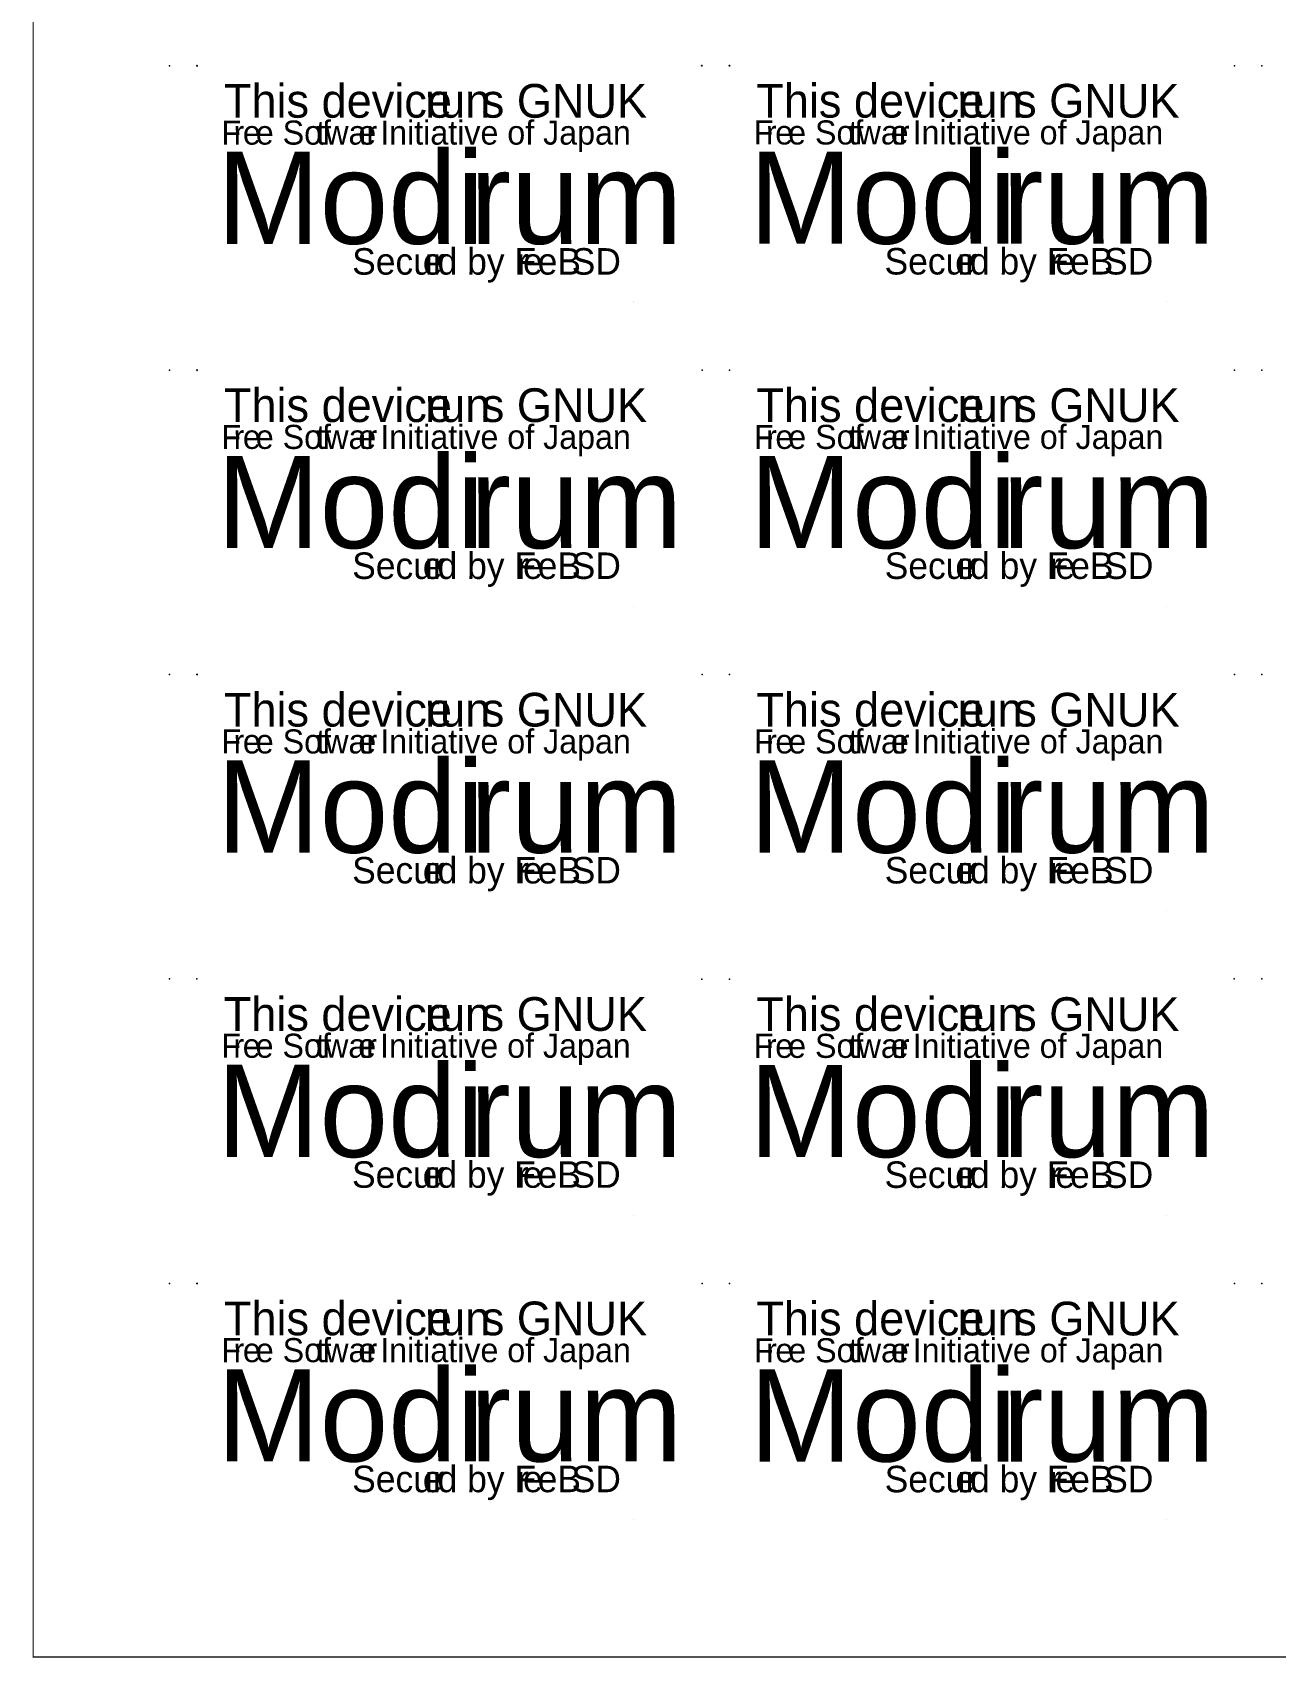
# Model space of a CAD drawing. Extents: x 2.8 to 52.6, y 3.8 to 33.1.
# Drawn here: x 2.76 to 13.96, y 3.81 to 18.45 of the extents above; entities that cross this region are included whole.
import ezdxf

# ---------------------------------------------------------------- set-up
doc = ezdxf.new("R2010")
doc.units = 0
doc.layers.get('0').update_dxf_attribs({"linetype": 'CONTINUOUS'})

msp = doc.modelspace()

# ---------------------------------------------------------------- linework, layer by layer
at = {"color": 0}
for points, const_width in [([(2.76839, 33.0951), (52.5942, 33.0951), (52.5942, 3.81342), (2.76839, 3.81342), (2.76839, 33.0951)], 0.00915), ([(3.99908, 18.1543), (3.99908, 18.1543), (3.99886, 18.1542), (3.99881, 18.1542), (3.99869, 18.1542), (3.99854, 18.1543), (3.99854, 18.1543), (3.99854, 18.1543), (3.99869, 18.1543), (3.99881, 18.1543), (3.99886, 18.1543), (3.99908, 18.1543), (3.99908, 18.1543)], 0.00217), ([(4.2461, 18.1543), (4.2461, 18.1543), (4.24599, 18.1542), (4.24599, 18.1542), (4.24599, 18.1542), (4.24588, 18.1543), (4.24588, 18.1543), (4.24588, 18.1543), (4.24599, 18.1543), (4.24599, 18.1543), (4.24599, 18.1543), (4.2461, 18.1543), (4.2461, 18.1543)], 0.00219), ([(4.2461, 18.1543), (4.2461, 18.1543), (4.24599, 18.1542), (4.24599, 18.1542), (4.24599, 18.1542), (4.24588, 18.1543), (4.24588, 18.1543), (4.24588, 18.1543), (4.24599, 18.1543), (4.24599, 18.1543), (4.24599, 18.1543), (4.2461, 18.1543), (4.2461, 18.1543)], 0.00219), ([(8.79579, 18.1553), (8.79579, 18.1553), (8.79557, 18.1553), (8.79551, 18.1553), (8.79542, 18.1553), (8.79525, 18.1553), (8.79525, 18.1553), (8.79525, 18.1553), (8.79542, 18.1554), (8.79551, 18.1554), (8.79557, 18.1554), (8.79579, 18.1553), (8.79579, 18.1553)], 0.00217), ([(9.04281, 18.1553), (9.04281, 18.1553), (9.04269, 18.1551), (9.04269, 18.1551), (9.04269, 18.1551), (9.04258, 18.1553), (9.04258, 18.1553), (9.04258, 18.1553), (9.04269, 18.1554), (9.04269, 18.1554), (9.04269, 18.1554), (9.04281, 18.1553), (9.04281, 18.1553)], 0.00219), ([(9.04281, 18.1553), (9.04281, 18.1553), (9.04269, 18.1551), (9.04269, 18.1551), (9.04269, 18.1551), (9.04258, 18.1553), (9.04258, 18.1553), (9.04258, 18.1553), (9.04269, 18.1554), (9.04269, 18.1554), (9.04269, 18.1554), (9.04281, 18.1553), (9.04281, 18.1553)], 0.00219), ([(13.594, 18.1543), (13.594, 18.1543), (13.5938, 18.1542), (13.5938, 18.1542), (13.5936, 18.1542), (13.5935, 18.1543), (13.5935, 18.1543), (13.5935, 18.1543), (13.5936, 18.1543), (13.5938, 18.1543), (13.5938, 18.1543), (13.594, 18.1543), (13.594, 18.1543)], 0.00217), ([(13.841, 18.1543), (13.841, 18.1543), (13.8409, 18.1542), (13.8409, 18.1542), (13.8409, 18.1542), (13.8408, 18.1543), (13.8408, 18.1543), (13.8408, 18.1543), (13.8409, 18.1543), (13.8409, 18.1543), (13.8409, 18.1543), (13.841, 18.1543), (13.841, 18.1543)], 0.00219), ([(13.841, 18.1543), (13.841, 18.1543), (13.8409, 18.1542), (13.8409, 18.1542), (13.8409, 18.1542), (13.8408, 18.1543), (13.8408, 18.1543), (13.8408, 18.1543), (13.8409, 18.1543), (13.8409, 18.1543), (13.8409, 18.1543), (13.841, 18.1543), (13.841, 18.1543)], 0.00219), ([(8.18207, 16.0254), (8.18207, 16.0256), (8.18246, 16.026), (8.18261, 16.026), (8.18272, 16.026), (8.18311, 16.0256), (8.18311, 16.0254), (8.18311, 16.0253), (8.18272, 16.0249), (8.18261, 16.0249), (8.18246, 16.0249), (8.18207, 16.0253), (8.18207, 16.0254)], 0.00217), ([(12.9788, 16.0264), (12.9788, 16.0265), (12.9792, 16.0269), (12.9793, 16.0269), (12.9794, 16.0269), (12.9798, 16.0265), (12.9798, 16.0264), (12.9798, 16.0263), (12.9794, 16.026), (12.9793, 16.026), (12.9792, 16.026), (12.9788, 16.0263), (12.9788, 16.0264)], 0.00217), ([(3.99908, 15.4117), (3.99908, 15.4117), (3.99886, 15.4115), (3.99881, 15.4115), (3.99869, 15.4115), (3.99854, 15.4117), (3.99854, 15.4117), (3.99854, 15.4117), (3.99869, 15.4117), (3.99881, 15.4117), (3.99886, 15.4117), (3.99908, 15.4117), (3.99908, 15.4117)], 0.00217), ([(4.2461, 15.4117), (4.2461, 15.4117), (4.24599, 15.4115), (4.24599, 15.4115), (4.24599, 15.4115), (4.24588, 15.4117), (4.24588, 15.4117), (4.24588, 15.4117), (4.24599, 15.4117), (4.24599, 15.4117), (4.24599, 15.4117), (4.2461, 15.4117), (4.2461, 15.4117)], 0.00219), ([(4.2461, 15.4117), (4.2461, 15.4117), (4.24599, 15.4115), (4.24599, 15.4115), (4.24599, 15.4115), (4.24588, 15.4117), (4.24588, 15.4117), (4.24588, 15.4117), (4.24599, 15.4117), (4.24599, 15.4117), (4.24599, 15.4117), (4.2461, 15.4117), (4.2461, 15.4117)], 0.00219), ([(8.79731, 15.4117), (8.79731, 15.4117), (8.7971, 15.4115), (8.79704, 15.4115), (8.79693, 15.4115), (8.79676, 15.4117), (8.79676, 15.4117), (8.79676, 15.4117), (8.79693, 15.4117), (8.79704, 15.4117), (8.7971, 15.4117), (8.79731, 15.4117), (8.79731, 15.4117)], 0.00217), ([(9.04432, 15.4117), (9.04432, 15.4117), (9.04422, 15.4115), (9.04422, 15.4115), (9.04422, 15.4115), (9.04417, 15.4117), (9.04417, 15.4117), (9.04417, 15.4117), (9.04422, 15.4117), (9.04422, 15.4117), (9.04422, 15.4117), (9.04432, 15.4117), (9.04432, 15.4117)], 0.00219), ([(9.04432, 15.4117), (9.04432, 15.4117), (9.04422, 15.4115), (9.04422, 15.4115), (9.04422, 15.4115), (9.04417, 15.4117), (9.04417, 15.4117), (9.04417, 15.4117), (9.04422, 15.4117), (9.04422, 15.4117), (9.04422, 15.4117), (9.04432, 15.4117), (9.04432, 15.4117)], 0.00219), ([(13.594, 15.4117), (13.594, 15.4117), (13.5938, 15.4115), (13.5938, 15.4115), (13.5936, 15.4115), (13.5935, 15.4117), (13.5935, 15.4117), (13.5935, 15.4117), (13.5936, 15.4117), (13.5938, 15.4117), (13.5938, 15.4117), (13.594, 15.4117), (13.594, 15.4117)], 0.00217), ([(13.841, 15.4117), (13.841, 15.4117), (13.8409, 15.4115), (13.8409, 15.4115), (13.8409, 15.4115), (13.8408, 15.4117), (13.8408, 15.4117), (13.8408, 15.4117), (13.8409, 15.4117), (13.8409, 15.4117), (13.8409, 15.4117), (13.841, 15.4117), (13.841, 15.4117)], 0.00219), ([(13.841, 15.4117), (13.841, 15.4117), (13.8409, 15.4115), (13.8409, 15.4115), (13.8409, 15.4115), (13.8408, 15.4117), (13.8408, 15.4117), (13.8408, 15.4117), (13.8409, 15.4117), (13.8409, 15.4117), (13.8409, 15.4117), (13.841, 15.4117), (13.841, 15.4117)], 0.00219), ([(8.18207, 13.2828), (8.18207, 13.283), (8.18246, 13.2833), (8.18261, 13.2833), (8.18272, 13.2833), (8.18311, 13.283), (8.18311, 13.2828), (8.18311, 13.2827), (8.18272, 13.2823), (8.18261, 13.2823), (8.18246, 13.2823), (8.18207, 13.2827), (8.18207, 13.2828)], 0.00217), ([(12.9803, 13.2828), (12.9803, 13.283), (12.9807, 13.2833), (12.9808, 13.2833), (12.981, 13.2833), (12.9813, 13.283), (12.9813, 13.2828), (12.9813, 13.2827), (12.981, 13.2823), (12.9808, 13.2823), (12.9807, 13.2823), (12.9803, 13.2827), (12.9803, 13.2828)], 0.00217), ([(3.99908, 12.6671), (3.99908, 12.6671), (3.99886, 12.667), (3.99881, 12.667), (3.99869, 12.667), (3.99854, 12.6671), (3.99854, 12.6671), (3.99854, 12.6671), (3.99869, 12.6672), (3.99881, 12.6672), (3.99886, 12.6672), (3.99908, 12.6671), (3.99908, 12.6671)], 0.00217), ([(4.2461, 12.667), (4.2461, 12.667), (4.24599, 12.6669), (4.24599, 12.6669), (4.24599, 12.6669), (4.24588, 12.667), (4.24588, 12.667), (4.24588, 12.667), (4.24599, 12.6672), (4.24599, 12.6672), (4.24599, 12.6672), (4.2461, 12.667), (4.2461, 12.667)], 0.00219), ([(4.2461, 12.667), (4.2461, 12.667), (4.24599, 12.6669), (4.24599, 12.6669), (4.24599, 12.6669), (4.24588, 12.667), (4.24588, 12.667), (4.24588, 12.667), (4.24599, 12.6672), (4.24599, 12.6672), (4.24599, 12.6672), (4.2461, 12.667), (4.2461, 12.667)], 0.00219), ([(8.79731, 12.6671), (8.79731, 12.6671), (8.7971, 12.667), (8.79704, 12.667), (8.79693, 12.667), (8.79676, 12.6671), (8.79676, 12.6671), (8.79676, 12.6671), (8.79693, 12.6672), (8.79704, 12.6672), (8.7971, 12.6672), (8.79731, 12.6671), (8.79731, 12.6671)], 0.00217), ([(9.04432, 12.667), (9.04432, 12.667), (9.04422, 12.6669), (9.04422, 12.6669), (9.04422, 12.6669), (9.04417, 12.667), (9.04417, 12.667), (9.04417, 12.667), (9.04422, 12.6672), (9.04422, 12.6672), (9.04422, 12.6672), (9.04432, 12.667), (9.04432, 12.667)], 0.00219), ([(9.04432, 12.667), (9.04432, 12.667), (9.04422, 12.6669), (9.04422, 12.6669), (9.04422, 12.6669), (9.04417, 12.667), (9.04417, 12.667), (9.04417, 12.667), (9.04422, 12.6672), (9.04422, 12.6672), (9.04422, 12.6672), (9.04432, 12.667), (9.04432, 12.667)], 0.00219), ([(13.594, 12.6671), (13.594, 12.6671), (13.5938, 12.667), (13.5938, 12.667), (13.5936, 12.667), (13.5935, 12.6671), (13.5935, 12.6671), (13.5935, 12.6671), (13.5936, 12.6672), (13.5938, 12.6672), (13.5938, 12.6672), (13.594, 12.6671), (13.594, 12.6671)], 0.00217), ([(13.841, 12.667), (13.841, 12.667), (13.8409, 12.6669), (13.8409, 12.6669), (13.8409, 12.6669), (13.8408, 12.667), (13.8408, 12.667), (13.8408, 12.667), (13.8409, 12.6672), (13.8409, 12.6672), (13.8409, 12.6672), (13.841, 12.667), (13.841, 12.667)], 0.00219), ([(13.841, 12.667), (13.841, 12.667), (13.8409, 12.6669), (13.8409, 12.6669), (13.8409, 12.6669), (13.8408, 12.667), (13.8408, 12.667), (13.8408, 12.667), (13.8409, 12.6672), (13.8409, 12.6672), (13.8409, 12.6672), (13.841, 12.667), (13.841, 12.667)], 0.00219), ([(8.18207, 10.5382), (8.18207, 10.5384), (8.18246, 10.5387), (8.18261, 10.5387), (8.18272, 10.5387), (8.18311, 10.5384), (8.18311, 10.5382), (8.18311, 10.5381), (8.18272, 10.5377), (8.18261, 10.5377), (8.18246, 10.5377), (8.18207, 10.5381), (8.18207, 10.5382)], 0.00217), ([(12.9803, 10.5382), (12.9803, 10.5384), (12.9807, 10.5387), (12.9808, 10.5387), (12.981, 10.5387), (12.9813, 10.5384), (12.9813, 10.5382), (12.9813, 10.5381), (12.981, 10.5377), (12.9808, 10.5377), (12.9807, 10.5377), (12.9803, 10.5381), (12.9803, 10.5382)], 0.00217), ([(3.99756, 9.92449), (3.99756, 9.92449), (3.99735, 9.92437), (3.99729, 9.92437), (3.99718, 9.92437), (3.99701, 9.92449), (3.99701, 9.92449), (3.99701, 9.92449), (3.99718, 9.92453), (3.99729, 9.92453), (3.99735, 9.92453), (3.99756, 9.92449), (3.99756, 9.92449)], 0.00217), ([(4.24457, 9.92449), (4.24457, 9.92449), (4.24447, 9.92437), (4.24447, 9.92437), (4.24447, 9.92437), (4.24442, 9.92449), (4.24442, 9.92449), (4.24442, 9.92449), (4.24447, 9.92458), (4.24447, 9.92458), (4.24447, 9.92458), (4.24457, 9.92449), (4.24457, 9.92449)], 0.00219), ([(4.24457, 9.92449), (4.24457, 9.92449), (4.24447, 9.92437), (4.24447, 9.92437), (4.24447, 9.92437), (4.24442, 9.92449), (4.24442, 9.92449), (4.24442, 9.92449), (4.24447, 9.92458), (4.24447, 9.92458), (4.24447, 9.92458), (4.24457, 9.92449), (4.24457, 9.92449)], 0.00219), ([(8.79579, 9.92344), (8.79579, 9.92344), (8.79557, 9.92333), (8.79551, 9.92333), (8.79542, 9.92333), (8.79525, 9.92344), (8.79525, 9.92344), (8.79525, 9.92344), (8.79542, 9.9235), (8.79551, 9.9235), (8.79557, 9.9235), (8.79579, 9.92344), (8.79579, 9.92344)], 0.00217), ([(9.04281, 9.92339), (9.04281, 9.92339), (9.04269, 9.92329), (9.04269, 9.92329), (9.04269, 9.92329), (9.04258, 9.92339), (9.04258, 9.92339), (9.04258, 9.92339), (9.04269, 9.9235), (9.04269, 9.9235), (9.04269, 9.9235), (9.04281, 9.92339), (9.04281, 9.92339)], 0.00219), ([(9.04281, 9.92339), (9.04281, 9.92339), (9.04269, 9.92329), (9.04269, 9.92329), (9.04269, 9.92329), (9.04258, 9.92339), (9.04258, 9.92339), (9.04258, 9.92339), (9.04269, 9.9235), (9.04269, 9.9235), (9.04269, 9.9235), (9.04281, 9.92339), (9.04281, 9.92339)], 0.00219), ([(13.5925, 9.92449), (13.5925, 9.92449), (13.5923, 9.92437), (13.5922, 9.92437), (13.5921, 9.92437), (13.592, 9.92449), (13.592, 9.92449), (13.592, 9.92449), (13.5921, 9.92453), (13.5922, 9.92453), (13.5923, 9.92453), (13.5925, 9.92449), (13.5925, 9.92449)], 0.00217), ([(13.8395, 9.92449), (13.8395, 9.92449), (13.8394, 9.92437), (13.8394, 9.92437), (13.8394, 9.92437), (13.8393, 9.92449), (13.8393, 9.92449), (13.8393, 9.92449), (13.8394, 9.92458), (13.8394, 9.92458), (13.8394, 9.92458), (13.8395, 9.92449), (13.8395, 9.92449)], 0.00219), ([(13.8395, 9.92449), (13.8395, 9.92449), (13.8394, 9.92437), (13.8394, 9.92437), (13.8394, 9.92437), (13.8393, 9.92449), (13.8393, 9.92449), (13.8393, 9.92449), (13.8394, 9.92458), (13.8394, 9.92458), (13.8394, 9.92458), (13.8395, 9.92449), (13.8395, 9.92449)], 0.00219), ([(8.18056, 7.79562), (8.18056, 7.79579), (8.18093, 7.79611), (8.1811, 7.79611), (8.18121, 7.79611), (8.18158, 7.79579), (8.18158, 7.79562), (8.18158, 7.79551), (8.18121, 7.79508), (8.1811, 7.79508), (8.18093, 7.79508), (8.18056, 7.79551), (8.18056, 7.79562)], 0.00217), ([(12.9788, 7.79454), (12.9788, 7.79471), (12.9792, 7.79508), (12.9793, 7.79508), (12.9794, 7.79508), (12.9798, 7.79471), (12.9798, 7.79454), (12.9798, 7.79443), (12.9794, 7.79406), (12.9793, 7.79406), (12.9792, 7.79406), (12.9788, 7.79443), (12.9788, 7.79454)], 0.00217), ([(3.99908, 7.18093), (3.99908, 7.18093), (3.99886, 7.18083), (3.99881, 7.18083), (3.99869, 7.18083), (3.99854, 7.18093), (3.99854, 7.18093), (3.99854, 7.18093), (3.99869, 7.18104), (3.99881, 7.18104), (3.99886, 7.18104), (3.99908, 7.18093), (3.99908, 7.18093)], 0.00217), ([(4.2461, 7.18093), (4.2461, 7.18093), (4.24599, 7.18083), (4.24599, 7.18083), (4.24599, 7.18083), (4.24588, 7.18093), (4.24588, 7.18093), (4.24588, 7.18093), (4.24599, 7.18104), (4.24599, 7.18104), (4.24599, 7.18104), (4.2461, 7.18093), (4.2461, 7.18093)], 0.00219), ([(4.2461, 7.18093), (4.2461, 7.18093), (4.24599, 7.18083), (4.24599, 7.18083), (4.24599, 7.18083), (4.24588, 7.18093), (4.24588, 7.18093), (4.24588, 7.18093), (4.24599, 7.18104), (4.24599, 7.18104), (4.24599, 7.18104), (4.2461, 7.18093), (4.2461, 7.18093)], 0.00219), ([(8.79731, 7.1799), (8.79731, 7.1799), (8.7971, 7.17979), (8.79704, 7.17979), (8.79693, 7.17979), (8.79676, 7.1799), (8.79676, 7.1799), (8.79676, 7.1799), (8.79693, 7.17996), (8.79704, 7.17996), (8.7971, 7.17996), (8.79731, 7.1799), (8.79731, 7.1799)], 0.00217), ([(9.04432, 7.17985), (9.04432, 7.17985), (9.04422, 7.17979), (9.04422, 7.17979), (9.04422, 7.17979), (9.04417, 7.17985), (9.04417, 7.17985), (9.04417, 7.1799), (9.04422, 7.17996), (9.04422, 7.17996), (9.04422, 7.17996), (9.04432, 7.1799), (9.04432, 7.17985)], 0.00219), ([(9.04432, 7.17985), (9.04432, 7.17985), (9.04422, 7.17979), (9.04422, 7.17979), (9.04422, 7.17979), (9.04417, 7.17985), (9.04417, 7.17985), (9.04417, 7.1799), (9.04422, 7.17996), (9.04422, 7.17996), (9.04422, 7.17996), (9.04432, 7.1799), (9.04432, 7.17985)], 0.00219), ([(13.594, 7.18093), (13.594, 7.18093), (13.5938, 7.18083), (13.5938, 7.18083), (13.5936, 7.18083), (13.5935, 7.18093), (13.5935, 7.18093), (13.5935, 7.18093), (13.5936, 7.18104), (13.5938, 7.18104), (13.5938, 7.18104), (13.594, 7.18093), (13.594, 7.18093)], 0.00217), ([(13.841, 7.18093), (13.841, 7.18093), (13.8409, 7.18083), (13.8409, 7.18083), (13.8409, 7.18083), (13.8408, 7.18093), (13.8408, 7.18093), (13.8408, 7.18093), (13.8409, 7.18104), (13.8409, 7.18104), (13.8409, 7.18104), (13.841, 7.18093), (13.841, 7.18093)], 0.00219), ([(13.841, 7.18093), (13.841, 7.18093), (13.8409, 7.18083), (13.8409, 7.18083), (13.8409, 7.18083), (13.8408, 7.18093), (13.8408, 7.18093), (13.8408, 7.18093), (13.8409, 7.18104), (13.8409, 7.18104), (13.8409, 7.18104), (13.841, 7.18093), (13.841, 7.18093)], 0.00219), ([(8.18207, 5.05208), (8.18207, 5.05225), (8.18246, 5.05257), (8.18261, 5.05257), (8.18272, 5.05257), (8.18311, 5.05225), (8.18311, 5.05208), (8.18311, 5.05197), (8.18272, 5.05154), (8.18261, 5.05154), (8.18246, 5.05154), (8.18207, 5.05197), (8.18207, 5.05208)], 0.00217), ([(12.9803, 5.05106), (12.9803, 5.05122), (12.9807, 5.05154), (12.9808, 5.05154), (12.981, 5.05154), (12.9813, 5.05122), (12.9813, 5.05106), (12.9813, 5.05094), (12.981, 5.05051), (12.9808, 5.05051), (12.9807, 5.05051), (12.9803, 5.05094), (12.9803, 5.05106)], 0.00217)]:
    msp.add_lwpolyline(points, close=True, dxfattribs=dict(at, const_width=const_width))
at = {"color": 7}
for points in [[(3.99908, 18.1543), (3.99908, 18.1543), (3.99886, 18.1542), (3.99881, 18.1542), (3.99869, 18.1542), (3.99854, 18.1543), (3.99854, 18.1543), (3.99854, 18.1543), (3.99869, 18.1543), (3.99881, 18.1543), (3.99886, 18.1543), (3.99908, 18.1543), (3.99908, 18.1543)], [(4.2461, 18.1543), (4.2461, 18.1543), (4.24599, 18.1542), (4.24599, 18.1542), (4.24599, 18.1542), (4.24588, 18.1543), (4.24588, 18.1543), (4.24588, 18.1543), (4.24599, 18.1543), (4.24599, 18.1543), (4.24599, 18.1543), (4.2461, 18.1543), (4.2461, 18.1543)], [(4.2461, 18.1543), (4.2461, 18.1543), (4.24599, 18.1542), (4.24599, 18.1542), (4.24599, 18.1542), (4.24588, 18.1543), (4.24588, 18.1543), (4.24588, 18.1543), (4.24599, 18.1543), (4.24599, 18.1543), (4.24599, 18.1543), (4.2461, 18.1543), (4.2461, 18.1543)], [(8.79579, 18.1553), (8.79579, 18.1553), (8.79557, 18.1553), (8.79551, 18.1553), (8.79542, 18.1553), (8.79525, 18.1553), (8.79525, 18.1553), (8.79525, 18.1553), (8.79542, 18.1554), (8.79551, 18.1554), (8.79557, 18.1554), (8.79579, 18.1553), (8.79579, 18.1553)], [(9.04281, 18.1553), (9.04281, 18.1553), (9.04269, 18.1551), (9.04269, 18.1551), (9.04269, 18.1551), (9.04258, 18.1553), (9.04258, 18.1553), (9.04258, 18.1553), (9.04269, 18.1554), (9.04269, 18.1554), (9.04269, 18.1554), (9.04281, 18.1553), (9.04281, 18.1553)], [(9.04281, 18.1553), (9.04281, 18.1553), (9.04269, 18.1551), (9.04269, 18.1551), (9.04269, 18.1551), (9.04258, 18.1553), (9.04258, 18.1553), (9.04258, 18.1553), (9.04269, 18.1554), (9.04269, 18.1554), (9.04269, 18.1554), (9.04281, 18.1553), (9.04281, 18.1553)], [(13.594, 18.1543), (13.594, 18.1543), (13.5938, 18.1542), (13.5938, 18.1542), (13.5936, 18.1542), (13.5935, 18.1543), (13.5935, 18.1543), (13.5935, 18.1543), (13.5936, 18.1543), (13.5938, 18.1543), (13.5938, 18.1543), (13.594, 18.1543), (13.594, 18.1543)], [(13.841, 18.1543), (13.841, 18.1543), (13.8409, 18.1542), (13.8409, 18.1542), (13.8409, 18.1542), (13.8408, 18.1543), (13.8408, 18.1543), (13.8408, 18.1543), (13.8409, 18.1543), (13.8409, 18.1543), (13.8409, 18.1543), (13.841, 18.1543), (13.841, 18.1543)], [(13.841, 18.1543), (13.841, 18.1543), (13.8409, 18.1542), (13.8409, 18.1542), (13.8409, 18.1542), (13.8408, 18.1543), (13.8408, 18.1543), (13.8408, 18.1543), (13.8409, 18.1543), (13.8409, 18.1543), (13.8409, 18.1543), (13.841, 18.1543), (13.841, 18.1543)], [(3.99908, 15.4117), (3.99908, 15.4117), (3.99886, 15.4115), (3.99881, 15.4115), (3.99869, 15.4115), (3.99854, 15.4117), (3.99854, 15.4117), (3.99854, 15.4117), (3.99869, 15.4117), (3.99881, 15.4117), (3.99886, 15.4117), (3.99908, 15.4117), (3.99908, 15.4117)], [(4.2461, 15.4117), (4.2461, 15.4117), (4.24599, 15.4115), (4.24599, 15.4115), (4.24599, 15.4115), (4.24588, 15.4117), (4.24588, 15.4117), (4.24588, 15.4117), (4.24599, 15.4117), (4.24599, 15.4117), (4.24599, 15.4117), (4.2461, 15.4117), (4.2461, 15.4117)], [(4.2461, 15.4117), (4.2461, 15.4117), (4.24599, 15.4115), (4.24599, 15.4115), (4.24599, 15.4115), (4.24588, 15.4117), (4.24588, 15.4117), (4.24588, 15.4117), (4.24599, 15.4117), (4.24599, 15.4117), (4.24599, 15.4117), (4.2461, 15.4117), (4.2461, 15.4117)], [(8.79731, 15.4117), (8.79731, 15.4117), (8.7971, 15.4115), (8.79704, 15.4115), (8.79693, 15.4115), (8.79676, 15.4117), (8.79676, 15.4117), (8.79676, 15.4117), (8.79693, 15.4117), (8.79704, 15.4117), (8.7971, 15.4117), (8.79731, 15.4117), (8.79731, 15.4117)], [(9.04432, 15.4117), (9.04432, 15.4117), (9.04422, 15.4115), (9.04422, 15.4115), (9.04422, 15.4115), (9.04417, 15.4117), (9.04417, 15.4117), (9.04417, 15.4117), (9.04422, 15.4117), (9.04422, 15.4117), (9.04422, 15.4117), (9.04432, 15.4117), (9.04432, 15.4117)], [(9.04432, 15.4117), (9.04432, 15.4117), (9.04422, 15.4115), (9.04422, 15.4115), (9.04422, 15.4115), (9.04417, 15.4117), (9.04417, 15.4117), (9.04417, 15.4117), (9.04422, 15.4117), (9.04422, 15.4117), (9.04422, 15.4117), (9.04432, 15.4117), (9.04432, 15.4117)], [(13.594, 15.4117), (13.594, 15.4117), (13.5938, 15.4115), (13.5938, 15.4115), (13.5936, 15.4115), (13.5935, 15.4117), (13.5935, 15.4117), (13.5935, 15.4117), (13.5936, 15.4117), (13.5938, 15.4117), (13.5938, 15.4117), (13.594, 15.4117), (13.594, 15.4117)], [(13.841, 15.4117), (13.841, 15.4117), (13.8409, 15.4115), (13.8409, 15.4115), (13.8409, 15.4115), (13.8408, 15.4117), (13.8408, 15.4117), (13.8408, 15.4117), (13.8409, 15.4117), (13.8409, 15.4117), (13.8409, 15.4117), (13.841, 15.4117), (13.841, 15.4117)], [(13.841, 15.4117), (13.841, 15.4117), (13.8409, 15.4115), (13.8409, 15.4115), (13.8409, 15.4115), (13.8408, 15.4117), (13.8408, 15.4117), (13.8408, 15.4117), (13.8409, 15.4117), (13.8409, 15.4117), (13.8409, 15.4117), (13.841, 15.4117), (13.841, 15.4117)], [(3.99908, 12.6671), (3.99908, 12.6671), (3.99886, 12.667), (3.99881, 12.667), (3.99869, 12.667), (3.99854, 12.6671), (3.99854, 12.6671), (3.99854, 12.6671), (3.99869, 12.6672), (3.99881, 12.6672), (3.99886, 12.6672), (3.99908, 12.6671), (3.99908, 12.6671)], [(4.2461, 12.667), (4.2461, 12.667), (4.24599, 12.6669), (4.24599, 12.6669), (4.24599, 12.6669), (4.24588, 12.667), (4.24588, 12.667), (4.24588, 12.667), (4.24599, 12.6672), (4.24599, 12.6672), (4.24599, 12.6672), (4.2461, 12.667), (4.2461, 12.667)], [(4.2461, 12.667), (4.2461, 12.667), (4.24599, 12.6669), (4.24599, 12.6669), (4.24599, 12.6669), (4.24588, 12.667), (4.24588, 12.667), (4.24588, 12.667), (4.24599, 12.6672), (4.24599, 12.6672), (4.24599, 12.6672), (4.2461, 12.667), (4.2461, 12.667)], [(8.79731, 12.6671), (8.79731, 12.6671), (8.7971, 12.667), (8.79704, 12.667), (8.79693, 12.667), (8.79676, 12.6671), (8.79676, 12.6671), (8.79676, 12.6671), (8.79693, 12.6672), (8.79704, 12.6672), (8.7971, 12.6672), (8.79731, 12.6671), (8.79731, 12.6671)], [(9.04432, 12.667), (9.04432, 12.667), (9.04422, 12.6669), (9.04422, 12.6669), (9.04422, 12.6669), (9.04417, 12.667), (9.04417, 12.667), (9.04417, 12.667), (9.04422, 12.6672), (9.04422, 12.6672), (9.04422, 12.6672), (9.04432, 12.667), (9.04432, 12.667)], [(9.04432, 12.667), (9.04432, 12.667), (9.04422, 12.6669), (9.04422, 12.6669), (9.04422, 12.6669), (9.04417, 12.667), (9.04417, 12.667), (9.04417, 12.667), (9.04422, 12.6672), (9.04422, 12.6672), (9.04422, 12.6672), (9.04432, 12.667), (9.04432, 12.667)], [(13.594, 12.6671), (13.594, 12.6671), (13.5938, 12.667), (13.5938, 12.667), (13.5936, 12.667), (13.5935, 12.6671), (13.5935, 12.6671), (13.5935, 12.6671), (13.5936, 12.6672), (13.5938, 12.6672), (13.5938, 12.6672), (13.594, 12.6671), (13.594, 12.6671)], [(13.841, 12.667), (13.841, 12.667), (13.8409, 12.6669), (13.8409, 12.6669), (13.8409, 12.6669), (13.8408, 12.667), (13.8408, 12.667), (13.8408, 12.667), (13.8409, 12.6672), (13.8409, 12.6672), (13.8409, 12.6672), (13.841, 12.667), (13.841, 12.667)], [(13.841, 12.667), (13.841, 12.667), (13.8409, 12.6669), (13.8409, 12.6669), (13.8409, 12.6669), (13.8408, 12.667), (13.8408, 12.667), (13.8408, 12.667), (13.8409, 12.6672), (13.8409, 12.6672), (13.8409, 12.6672), (13.841, 12.667), (13.841, 12.667)], [(3.99756, 9.92449), (3.99756, 9.92449), (3.99735, 9.92437), (3.99729, 9.92437), (3.99718, 9.92437), (3.99701, 9.92449), (3.99701, 9.92449), (3.99701, 9.92449), (3.99718, 9.92453), (3.99729, 9.92453), (3.99735, 9.92453), (3.99756, 9.92449), (3.99756, 9.92449)], [(4.24457, 9.92449), (4.24457, 9.92449), (4.24447, 9.92437), (4.24447, 9.92437), (4.24447, 9.92437), (4.24442, 9.92449), (4.24442, 9.92449), (4.24442, 9.92449), (4.24447, 9.92458), (4.24447, 9.92458), (4.24447, 9.92458), (4.24457, 9.92449), (4.24457, 9.92449)], [(4.24457, 9.92449), (4.24457, 9.92449), (4.24447, 9.92437), (4.24447, 9.92437), (4.24447, 9.92437), (4.24442, 9.92449), (4.24442, 9.92449), (4.24442, 9.92449), (4.24447, 9.92458), (4.24447, 9.92458), (4.24447, 9.92458), (4.24457, 9.92449), (4.24457, 9.92449)], [(8.79579, 9.92344), (8.79579, 9.92344), (8.79557, 9.92333), (8.79551, 9.92333), (8.79542, 9.92333), (8.79525, 9.92344), (8.79525, 9.92344), (8.79525, 9.92344), (8.79542, 9.9235), (8.79551, 9.9235), (8.79557, 9.9235), (8.79579, 9.92344), (8.79579, 9.92344)], [(9.04281, 9.92339), (9.04281, 9.92339), (9.04269, 9.92329), (9.04269, 9.92329), (9.04269, 9.92329), (9.04258, 9.92339), (9.04258, 9.92339), (9.04258, 9.92339), (9.04269, 9.9235), (9.04269, 9.9235), (9.04269, 9.9235), (9.04281, 9.92339), (9.04281, 9.92339)], [(9.04281, 9.92339), (9.04281, 9.92339), (9.04269, 9.92329), (9.04269, 9.92329), (9.04269, 9.92329), (9.04258, 9.92339), (9.04258, 9.92339), (9.04258, 9.92339), (9.04269, 9.9235), (9.04269, 9.9235), (9.04269, 9.9235), (9.04281, 9.92339), (9.04281, 9.92339)], [(13.5925, 9.92449), (13.5925, 9.92449), (13.5923, 9.92437), (13.5922, 9.92437), (13.5921, 9.92437), (13.592, 9.92449), (13.592, 9.92449), (13.592, 9.92449), (13.5921, 9.92453), (13.5922, 9.92453), (13.5923, 9.92453), (13.5925, 9.92449), (13.5925, 9.92449)], [(13.8395, 9.92449), (13.8395, 9.92449), (13.8394, 9.92437), (13.8394, 9.92437), (13.8394, 9.92437), (13.8393, 9.92449), (13.8393, 9.92449), (13.8393, 9.92449), (13.8394, 9.92458), (13.8394, 9.92458), (13.8394, 9.92458), (13.8395, 9.92449), (13.8395, 9.92449)], [(13.8395, 9.92449), (13.8395, 9.92449), (13.8394, 9.92437), (13.8394, 9.92437), (13.8394, 9.92437), (13.8393, 9.92449), (13.8393, 9.92449), (13.8393, 9.92449), (13.8394, 9.92458), (13.8394, 9.92458), (13.8394, 9.92458), (13.8395, 9.92449), (13.8395, 9.92449)], [(3.99908, 7.18093), (3.99908, 7.18093), (3.99886, 7.18083), (3.99881, 7.18083), (3.99869, 7.18083), (3.99854, 7.18093), (3.99854, 7.18093), (3.99854, 7.18093), (3.99869, 7.18104), (3.99881, 7.18104), (3.99886, 7.18104), (3.99908, 7.18093), (3.99908, 7.18093)], [(4.2461, 7.18093), (4.2461, 7.18093), (4.24599, 7.18083), (4.24599, 7.18083), (4.24599, 7.18083), (4.24588, 7.18093), (4.24588, 7.18093), (4.24588, 7.18093), (4.24599, 7.18104), (4.24599, 7.18104), (4.24599, 7.18104), (4.2461, 7.18093), (4.2461, 7.18093)], [(4.2461, 7.18093), (4.2461, 7.18093), (4.24599, 7.18083), (4.24599, 7.18083), (4.24599, 7.18083), (4.24588, 7.18093), (4.24588, 7.18093), (4.24588, 7.18093), (4.24599, 7.18104), (4.24599, 7.18104), (4.24599, 7.18104), (4.2461, 7.18093), (4.2461, 7.18093)], [(8.79731, 7.1799), (8.79731, 7.1799), (8.7971, 7.17979), (8.79704, 7.17979), (8.79693, 7.17979), (8.79676, 7.1799), (8.79676, 7.1799), (8.79676, 7.1799), (8.79693, 7.17996), (8.79704, 7.17996), (8.7971, 7.17996), (8.79731, 7.1799), (8.79731, 7.1799)], [(9.04432, 7.17985), (9.04432, 7.17985), (9.04422, 7.17979), (9.04422, 7.17979), (9.04422, 7.17979), (9.04417, 7.17985), (9.04417, 7.17985), (9.04417, 7.1799), (9.04422, 7.17996), (9.04422, 7.17996), (9.04422, 7.17996), (9.04432, 7.1799), (9.04432, 7.17985)], [(9.04432, 7.17985), (9.04432, 7.17985), (9.04422, 7.17979), (9.04422, 7.17979), (9.04422, 7.17979), (9.04417, 7.17985), (9.04417, 7.17985), (9.04417, 7.1799), (9.04422, 7.17996), (9.04422, 7.17996), (9.04422, 7.17996), (9.04432, 7.1799), (9.04432, 7.17985)], [(13.594, 7.18093), (13.594, 7.18093), (13.5938, 7.18083), (13.5938, 7.18083), (13.5936, 7.18083), (13.5935, 7.18093), (13.5935, 7.18093), (13.5935, 7.18093), (13.5936, 7.18104), (13.5938, 7.18104), (13.5938, 7.18104), (13.594, 7.18093), (13.594, 7.18093)], [(13.841, 7.18093), (13.841, 7.18093), (13.8409, 7.18083), (13.8409, 7.18083), (13.8409, 7.18083), (13.8408, 7.18093), (13.8408, 7.18093), (13.8408, 7.18093), (13.8409, 7.18104), (13.8409, 7.18104), (13.8409, 7.18104), (13.841, 7.18093), (13.841, 7.18093)], [(13.841, 7.18093), (13.841, 7.18093), (13.8409, 7.18083), (13.8409, 7.18083), (13.8409, 7.18083), (13.8408, 7.18093), (13.8408, 7.18093), (13.8408, 7.18093), (13.8409, 7.18104), (13.8409, 7.18104), (13.8409, 7.18104), (13.841, 7.18093), (13.841, 7.18093)]]:
    msp.add_lwpolyline(points, close=True, dxfattribs=at)

# ---------------------------------------------------------------- texts
at = {"color": 0}
for s, height, p in [('This device ', 0.303822, (4.48822, 17.6863)), ('run', 0.303822, (6.30076, 17.6863)), ('s GNUK', 0.303822, (6.81167, 17.6863)), ('This device ', 0.303822, (9.28494, 17.6872)), ('run', 0.303822, (11.0975, 17.6872)), ('s GNUK', 0.303822, (11.6084, 17.6872)), ('F', 0.21701, (4.46639, 17.4437)), ('r', 0.21701, (4.57576, 17.4437)), ('e', 0.21701, (4.65932, 17.4437)), ('e Sof', 0.217011, (4.77564, 17.4437)), ('twar', 0.217011, (5.32104, 17.4437)), ('e', 0.21701, (5.69962, 17.4437)), (' Initiative of Japan', 0.217011, (5.81617, 17.4437)), ('F', 0.21701, (9.2631, 17.4449)), ('r', 0.21701, (9.37247, 17.4449)), ('e', 0.21701, (9.45603, 17.4449)), ('e Sof', 0.217011, (9.57235, 17.4449)), ('twar', 0.217011, (10.1178, 17.4449)), ('e', 0.21701, (10.4963, 17.4449)), (' Initiative of Japan', 0.217011, (10.6129, 17.4449)), ('Modi', 0.830817, (4.42599, 16.5496)), ('Modi', 0.830817, (9.22269, 16.5506)), ('rum', 0.830817, (6.70539, 16.5496)), ('rum', 0.830817, (11.5021, 16.5506)), ('Secur', 0.238718, (5.64411, 16.2719)), ('e', 0.23872, (6.28089, 16.2719)), ('d by F', 0.238718, (6.41368, 16.2719)), ('r', 0.23872, (7.13019, 16.2719)), ('e', 0.23872, (7.18322, 16.2719)), ('eB', 0.238718, (7.31576, 16.2719)), ('SD', 0.238718, (7.62207, 16.2719)), ('Secur', 0.238718, (10.4408, 16.2731)), ('e', 0.23872, (11.0776, 16.2731)), ('d by F', 0.238718, (11.2104, 16.2731)), ('r', 0.23872, (11.9269, 16.2731)), ('e', 0.23872, (11.9799, 16.2731)), ('eB', 0.238718, (12.1125, 16.2731)), ('SD', 0.238718, (12.4188, 16.2731)), ('This device ', 0.303822, (4.48822, 14.9436)), ('s GNUK', 0.303822, (6.81167, 14.9436)), ('This device ', 0.303822, (9.28646, 14.9436)), ('s GNUK', 0.303822, (11.6099, 14.9436)), ('run', 0.303822, (6.30076, 14.9436)), ('run', 0.303822, (11.099, 14.9436)), ('F', 0.21701, (4.46639, 14.7012)), ('r', 0.21701, (4.57576, 14.7012)), ('e', 0.21701, (4.65932, 14.7012)), ('e Sof', 0.217011, (4.77564, 14.7012)), ('twar', 0.217011, (5.32104, 14.7012)), ('e', 0.21701, (5.69962, 14.7012)), (' Initiative of Japan', 0.217011, (5.81617, 14.7012)), ('F', 0.21701, (9.26462, 14.7012)), ('r', 0.21701, (9.374, 14.7012)), ('e', 0.21701, (9.45756, 14.7012)), ('e Sof', 0.217011, (9.57387, 14.7012)), ('twar', 0.217011, (10.1193, 14.7012)), ('e', 0.21701, (10.4979, 14.7012)), (' Initiative of Japan', 0.217011, (10.6144, 14.7012)), ('Modi', 0.830817, (4.42599, 13.8069)), ('Modi', 0.830817, (9.22421, 13.8069)), ('rum', 0.830817, (6.70539, 13.8069)), ('rum', 0.830817, (11.5036, 13.8069)), ('Secur', 0.238718, (5.64411, 13.5294)), ('d by F', 0.238718, (6.41368, 13.5294)), ('eB', 0.238718, (7.31576, 13.5294)), ('SD', 0.238718, (7.62207, 13.5294)), ('Secur', 0.238718, (10.4423, 13.5294)), ('d by F', 0.238718, (11.2119, 13.5294)), ('eB', 0.238718, (12.114, 13.5294)), ('SD', 0.238718, (12.4203, 13.5294)), ('e', 0.23872, (6.28089, 13.5294)), ('r', 0.23872, (7.13019, 13.5294)), ('e', 0.23872, (7.18322, 13.5294)), ('e', 0.23872, (11.0791, 13.5294)), ('r', 0.23872, (11.9284, 13.5294)), ('e', 0.23872, (11.9815, 13.5294)), ('This device ', 0.303822, (4.48822, 12.199)), ('s GNUK', 0.303822, (6.81167, 12.199)), ('This device ', 0.303822, (9.28646, 12.199)), ('s GNUK', 0.303822, (11.6099, 12.199)), ('run', 0.303822, (6.30076, 12.199)), ('run', 0.303822, (11.099, 12.199)), ('F', 0.21701, (4.46639, 11.9566)), ('e Sof', 0.217011, (4.77564, 11.9566)), ('twar', 0.217011, (5.32104, 11.9566)), (' Initiative of Japan', 0.217011, (5.81617, 11.9566)), ('F', 0.21701, (9.26462, 11.9566)), ('e Sof', 0.217011, (9.57387, 11.9566)), ('twar', 0.217011, (10.1193, 11.9566)), (' Initiative of Japan', 0.217011, (10.6144, 11.9566)), ('r', 0.21701, (4.57576, 11.9566)), ('e', 0.21701, (4.65932, 11.9566)), ('e', 0.21701, (5.69962, 11.9566)), ('r', 0.21701, (9.374, 11.9566)), ('e', 0.21701, (9.45756, 11.9566)), ('e', 0.21701, (10.4979, 11.9566)), ('Modi', 0.830817, (4.42599, 11.0623)), ('Modi', 0.830817, (9.22421, 11.0623)), ('rum', 0.830817, (6.70539, 11.0623)), ('rum', 0.830817, (11.5036, 11.0623)), ('Secur', 0.238718, (5.64411, 10.7848)), ('d by F', 0.238718, (6.41368, 10.7848)), ('eB', 0.238718, (7.31576, 10.7848)), ('SD', 0.238718, (7.62207, 10.7848)), ('Secur', 0.238718, (10.4423, 10.7848)), ('d by F', 0.238718, (11.2119, 10.7848)), ('eB', 0.238718, (12.114, 10.7848)), ('SD', 0.238718, (12.4203, 10.7848)), ('e', 0.23872, (6.28089, 10.7848)), ('r', 0.23872, (7.13019, 10.7848)), ('e', 0.23872, (7.18322, 10.7848)), ('e', 0.23872, (11.0791, 10.7848)), ('r', 0.23872, (11.9284, 10.7848)), ('e', 0.23872, (11.9815, 10.7848)), ('This device ', 0.303822, (4.48671, 9.45642)), ('run', 0.303822, (6.29925, 9.45642)), ('s GNUK', 0.303822, (6.81015, 9.45642)), ('This device ', 0.303822, (9.28494, 9.45537)), ('run', 0.303822, (11.0975, 9.45537)), ('s GNUK', 0.303822, (11.6084, 9.45537)), ('F', 0.21701, (4.46488, 9.21401)), ('r', 0.21701, (4.57425, 9.21401)), ('e', 0.21701, (4.65781, 9.21401)), ('e Sof', 0.217011, (4.77413, 9.21401)), ('twar', 0.217011, (5.31953, 9.21401)), ('e', 0.21701, (5.69811, 9.21401)), (' Initiative of Japan', 0.217011, (5.81465, 9.21401)), ('F', 0.21701, (9.2631, 9.21297)), ('r', 0.21701, (9.37247, 9.21297)), ('e', 0.21701, (9.45603, 9.21297)), ('e Sof', 0.217011, (9.57235, 9.21297)), ('twar', 0.217011, (10.1178, 9.21297)), ('e', 0.21701, (10.4963, 9.21297)), (' Initiative of Japan', 0.217011, (10.6129, 9.21297)), ('Modi', 0.830817, (4.42447, 8.31972)), ('Modi', 0.830817, (9.22269, 8.31868)), ('rum', 0.830817, (6.70386, 8.31972)), ('rum', 0.830817, (11.5021, 8.31868)), ('Secur', 0.238718, (5.6426, 8.04218)), ('e', 0.23872, (6.27937, 8.04218)), ('d by F', 0.238718, (6.41215, 8.04218)), ('r', 0.23872, (7.12868, 8.04218)), ('e', 0.23872, (7.18171, 8.04218)), ('eB', 0.238718, (7.31425, 8.04218)), ('SD', 0.238718, (7.62056, 8.04218)), ('Secur', 0.238718, (10.4408, 8.04114)), ('e', 0.23872, (11.0776, 8.04114)), ('d by F', 0.238718, (11.2104, 8.04114)), ('r', 0.23872, (11.9269, 8.04114)), ('e', 0.23872, (11.9799, 8.04114)), ('eB', 0.238718, (12.1125, 8.04114)), ('SD', 0.238718, (12.4188, 8.04114)), ('This device ', 0.303822, (4.48822, 6.71287)), ('This device ', 0.303822, (9.28646, 6.71183)), ('run', 0.303822, (6.30076, 6.71287)), ('s GNUK', 0.303822, (6.81167, 6.71287)), ('run', 0.303822, (11.099, 6.71183)), ('s GNUK', 0.303822, (11.6099, 6.71183)), ('F', 0.21701, (4.46639, 6.47047)), ('r', 0.21701, (4.57576, 6.47047)), ('e', 0.21701, (4.65932, 6.47047)), ('e Sof', 0.217011, (4.77564, 6.47047)), ('twar', 0.217011, (5.32104, 6.47047)), ('e', 0.21701, (5.69962, 6.47047)), (' Initiative of Japan', 0.217011, (5.81617, 6.47047)), ('F', 0.21701, (9.26462, 6.46943)), ('r', 0.21701, (9.374, 6.46943)), ('e', 0.21701, (9.45756, 6.46943)), ('e Sof', 0.217011, (9.57387, 6.46943)), ('twar', 0.217011, (10.1193, 6.46943)), ('e', 0.21701, (10.4979, 6.46943)), (' Initiative of Japan', 0.217011, (10.6144, 6.46943)), ('Modi', 0.830817, (4.42599, 5.57618)), ('Modi', 0.830817, (9.22421, 5.57514)), ('rum', 0.830817, (6.70539, 5.57618)), ('rum', 0.830817, (11.5036, 5.57514)), ('Secur', 0.238718, (5.64411, 5.29864)), ('e', 0.23872, (6.28089, 5.29864)), ('d by F', 0.238718, (6.41368, 5.29864)), ('r', 0.23872, (7.13019, 5.29864)), ('e', 0.23872, (7.18322, 5.29864)), ('eB', 0.238718, (7.31576, 5.29864)), ('SD', 0.238718, (7.62207, 5.29864)), ('Secur', 0.238718, (10.4423, 5.2976)), ('e', 0.23872, (11.0791, 5.2976)), ('d by F', 0.238718, (11.2119, 5.2976)), ('r', 0.23872, (11.9284, 5.2976)), ('e', 0.23872, (11.9815, 5.2976)), ('eB', 0.238718, (12.114, 5.2976)), ('SD', 0.238718, (12.4203, 5.2976))]:
    msp.add_text(s, height=height, dxfattribs=at).set_placement(p)

doc.saveas('drawing.dxf')
